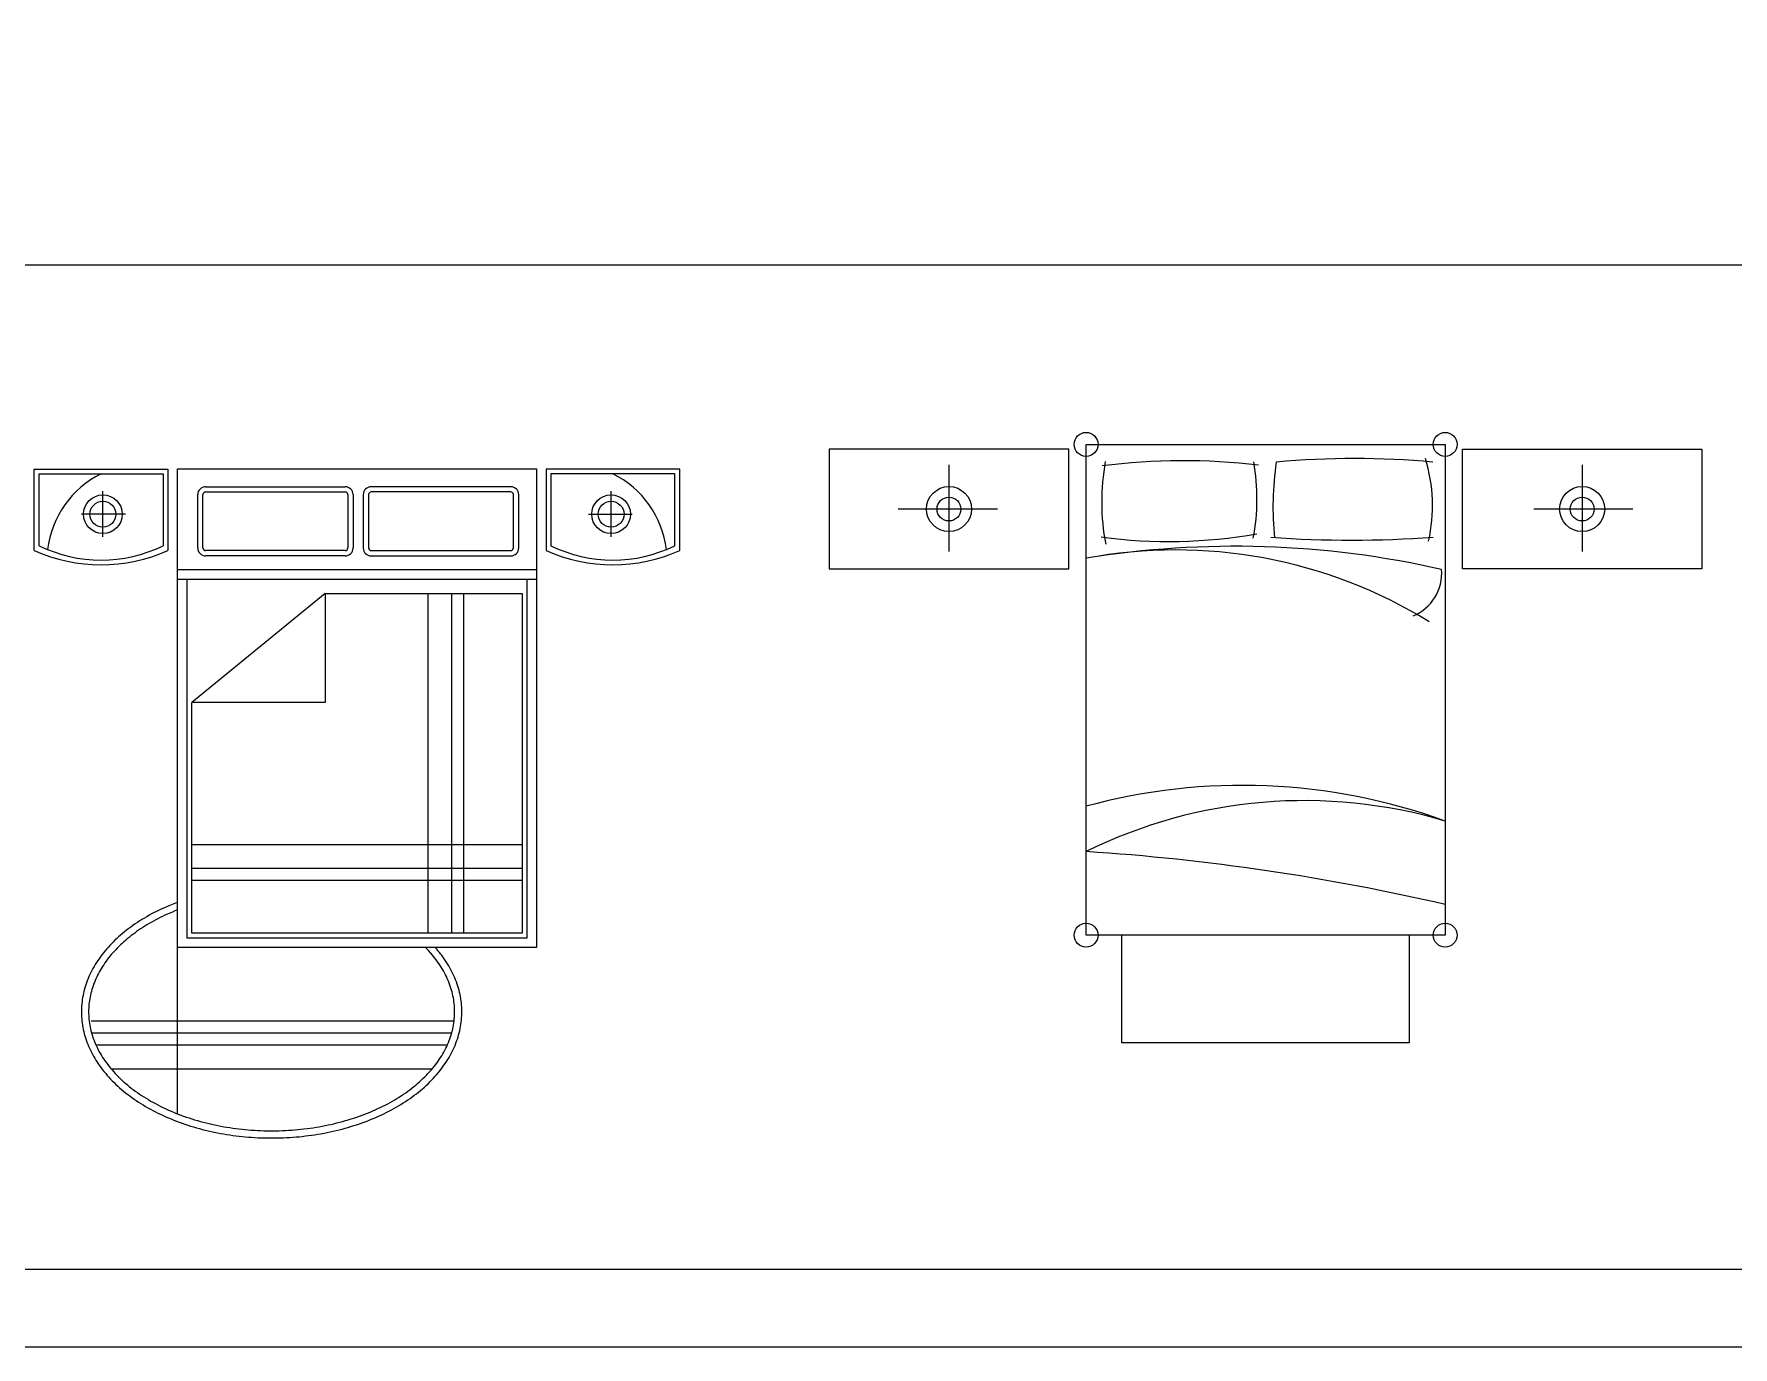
# Model space of a CAD drawing. Header units: inches. Extents: x 10.6 to 53.1, y 14.5 to 39.3.
# Drawn here: x 38.91 to 46.01, y 14.51 to 19.99 of the extents above; entities that cross this region are included whole.
import ezdxf

# ---------------------------------------------------------------- set-up
doc = ezdxf.new("R2010")
doc.units = ezdxf.units.IN
doc.header["$MEASUREMENT"] = 0
for name, color, linetype in [('02', 2, 'Continuous'), ('1', 1, 'Continuous'), ('4', 4, 'Continuous'), ('kadrbm', 4, 'Continuous')]:
    doc.layers.add(name, color=color, linetype=linetype)

# ---------------------------------------------------------------- blocks, each defined once
blk = doc.blocks.new('kadrbm')
at = {"layer": 'kadrbm', "color": 4}
blk.add_lwpolyline([(0, 0), (0, 24.7972), (21, 24.7972), (21, 0), (0, 0)], close=True, dxfattribs=at)
blk.add_lwpolyline([(20.6631, 0.3257), (20.6631, 24.4603), (0.3369, 24.4603), (0.3369, 0.3257), (20.6631, 0.3257)], dxfattribs=at)

msp = doc.modelspace()

# ---------------------------------------------------------------- linework, layer by layer
at = {"layer": '02'}
for p, q in [((42.233, 18.2567), (42.233, 17.7567)), ((43.233, 18.2567), (42.233, 18.2567)), ((43.233, 17.7567), (43.233, 18.2567)), ((43.3057, 16.2268), (43.3057, 18.2768)), ((43.3057, 18.2768), (44.8057, 18.2768)), ((44.8057, 18.2768), (44.8057, 16.2268)), ((38.9119, 17.8335), (38.9119, 18.1738)), ((38.9119, 18.1738), (39.47, 18.1738)), ((39.47, 18.1738), (39.47, 17.8335)), ((39.51, 15.4806), (39.51, 18.1747)), ((39.51, 18.1747), (41.01, 18.1747)), ((41.01, 18.1747), (41.01, 16.1747)), ((41.05, 18.1738), (41.05, 17.8335)), ((41.608, 18.1738), (41.05, 18.1738)), ((41.608, 17.8335), (41.608, 18.1738)), ((39.6276, 18.0999), (40.2106, 18.0999)), ((40.9025, 18.0999), (40.3194, 18.0999)), ((39.1985, 17.8912), (39.1985, 18.0818)), ((39.5946, 17.8441), (39.5946, 18.0669)), ((39.6166, 17.8441), (39.6166, 18.0669)), ((39.6276, 18.0779), (40.2106, 18.0779)), ((40.2216, 18.0669), (40.2216, 17.8441)), ((40.2436, 18.0669), (40.2436, 17.8441)), ((40.2864, 18.0669), (40.2864, 17.8441)), ((40.3084, 18.0669), (40.3084, 17.8441)), ((40.9025, 18.0779), (40.3194, 18.0779)), ((40.9135, 17.8441), (40.9135, 18.0669)), ((40.9355, 17.8441), (40.9355, 18.0669)), ((41.3215, 17.8912), (41.3215, 18.0818)), ((39.2926, 17.9851), (39.1098, 17.9851)), ((41.2274, 17.9851), (41.4102, 17.9851)), ((45.5904, 18.0067), (45.1758, 18.0067)), ((40.2106, 17.8331), (39.6276, 17.8331)), ((40.3194, 17.8331), (40.9025, 17.8331)), ((39.51, 17.7538), (41.01, 17.7538)), ((40.2106, 17.8111), (39.6276, 17.8111)), ((40.3194, 17.8111), (40.9025, 17.8111)), ((42.233, 17.7567), (43.233, 17.7567)), ((39.51, 17.7138), (41.01, 17.7138)), ((39.55, 16.2147), (39.55, 17.7138)), ((40.97, 17.7138), (40.97, 16.2147)), ((40.5555, 17.6538), (40.5555, 16.2347)), ((40.6555, 17.6538), (40.6555, 16.2347)), ((40.7055, 17.6538), (40.7055, 16.2347)), ((40.95, 16.6046), (39.57, 16.6046)), ((40.95, 16.5046), (39.57, 16.5046)), ((40.95, 16.4546), (39.57, 16.4546)), ((40.97, 16.2147), (39.55, 16.2147)), ((44.8057, 16.2268), (43.3057, 16.2268)), ((43.4557, 15.7768), (43.4557, 16.2268)), ((44.6557, 16.2268), (44.6557, 15.7768)), ((41.01, 16.1747), (39.51, 16.1747)), ((39.1502, 15.8686), (40.6658, 15.8686)), ((39.1509, 15.8186), (40.6559, 15.8186)), ((39.169, 15.7686), (40.6378, 15.7686)), ((44.6557, 15.7768), (43.4557, 15.7768)), ((39.2325, 15.6686), (40.5743, 15.6686))]:
    msp.add_line(p, q, dxfattribs=at)
msp.add_lwpolyline([(45.8783, 18.2567), (45.8783, 17.7567), (44.8783, 17.7567), (44.8783, 18.2567)], close=True, dxfattribs=at)
for centre, radius in [((43.3057, 18.2768), 0.05), ((44.8057, 18.2768), 0.05), ((42.733, 18.0067), 0.0942), ((45.3783, 18.0067), 0.0942), ((39.1985, 17.9851), 0.081), ((39.1985, 17.9851), 0.054), ((41.3215, 17.9851), 0.081), ((41.3215, 17.9851), 0.054), ((42.733, 18.0067), 0.0498), ((45.3783, 18.0067), 0.0498), ((43.3057, 16.2268), 0.05), ((44.8057, 16.2268), 0.05)]:
    msp.add_circle(centre, radius, dxfattribs=at)
for centre, radius, start, end in [((39.3734, 17.7879), 0.4089, 116.50561, 173.03652), ((39.6276, 18.0669), 0.033, 90, 180), ((40.2106, 18.0669), 0.033, 0, 90), ((40.3194, 18.0669), 0.033, 90, 180), ((40.9025, 18.0669), 0.033, 0, 90), ((41.1465, 17.7879), 0.4089, 6.96348, 63.49439), ((39.6276, 18.0669), 0.011, 90, 180), ((40.2106, 18.0669), 0.011, 0, 90), ((40.3194, 18.0669), 0.011, 90, 180), ((40.9025, 18.0669), 0.011, 0, 90), ((39.191, 18.4523), 0.6788, 245.72831, 294.27169), ((39.191, 18.3826), 0.5891, 243.9161, 296.0839), ((39.6276, 17.8441), 0.033, 180, 270), ((39.6276, 17.8441), 0.011, 180, 270), ((40.2106, 17.8441), 0.011, 270, 0), ((40.2106, 17.8441), 0.033, 270, 0), ((40.3194, 17.8441), 0.033, 180, 270), ((40.3194, 17.8441), 0.011, 180, 270), ((40.9025, 17.8441), 0.033, 270, 0), ((40.9025, 17.8441), 0.011, 270, 0), ((41.329, 18.4523), 0.6788, 245.72831, 294.27169), ((41.329, 18.3826), 0.5891, 243.9161, 296.0839)]:
    msp.add_arc(centre, radius, start, end, dxfattribs=at)
for points, knots in [([(39.51, 16.3628), (39.489, 16.3561), (39.4719, 16.349), (39.426, 16.3283), (39.3981, 16.3137), (39.3453, 16.2823), (39.3205, 16.2654), (39.2745, 16.2295), (39.2533, 16.2105), (39.2149, 16.1707), (39.1977, 16.1499), (39.1677, 16.107), (39.1548, 16.0848), (39.1337, 16.0395), (39.1254, 16.0163), (39.1137, 15.9694), (39.1102, 15.9456), (39.1081, 15.898), (39.1094, 15.8741), (39.117, 15.8268), (39.1232, 15.8033), (39.1403, 15.7572), (39.1512, 15.7345), (39.1775, 15.6904), (39.1928, 15.669), (39.2277, 15.6278), (39.2472, 15.608), (39.29, 15.5703), (39.3132, 15.5525), (39.3632, 15.519), (39.3898, 15.5034), (39.446, 15.4747), (39.4755, 15.4616), (39.537, 15.4381), (39.5688, 15.4278), (39.6344, 15.41), (39.6681, 15.4025), (39.7366, 15.3907), (39.7715, 15.3862), (39.8418, 15.3805), (39.8773, 15.3792), (39.9481, 15.3798), (39.9835, 15.3816), (40.0536, 15.3884), (40.0883, 15.3934), (40.1564, 15.4063), (40.1898, 15.4143), (40.2548, 15.4331), (40.2863, 15.444), (40.3469, 15.4684), (40.3759, 15.4819), (40.4311, 15.5115), (40.4572, 15.5275), (40.5059, 15.5618), (40.5286, 15.58), (40.57, 15.6183), (40.5888, 15.6384), (40.6222, 15.6802), (40.6368, 15.7019), (40.6614, 15.7464), (40.6715, 15.7692), (40.687, 15.8156), (40.6924, 15.8392), (40.6982, 15.8867), (40.6988, 15.9106), (40.695, 15.9581), (40.6906, 15.9818), (40.6772, 16.0285), (40.6681, 16.0516), (40.6454, 16.0965), (40.6317, 16.1185), (40.607, 16.1517), (40.5973, 16.1636), (40.587, 16.1751)], [5.237612, 5.237612, 5.237612, 5.237612, 5.313838, 5.313838, 5.44815, 5.44815, 5.582461, 5.582461, 5.716773, 5.716773, 5.851085, 5.851085, 5.985397, 5.985397, 6.119709, 6.119709, 6.254021, 6.254021, 6.388333, 6.388333, 6.522644, 6.522644, 6.656956, 6.656956, 6.791268, 6.791268, 6.92558, 6.92558, 7.059892, 7.059892, 7.194204, 7.194204, 7.328516, 7.328516, 7.462828, 7.462828, 7.597139, 7.597139, 7.731451, 7.731451, 7.865763, 7.865763, 8.000075, 8.000075, 8.134387, 8.134387, 8.268699, 8.268699, 8.403011, 8.403011, 8.537322, 8.537322, 8.671634, 8.671634, 8.805946, 8.805946, 8.940258, 8.940258, 9.07457, 9.07457, 9.208882, 9.208882, 9.343194, 9.343194, 9.477506, 9.477506, 9.611817, 9.611817, 9.746129, 9.746129, 9.880441, 9.880441, 9.956744, 9.956744, 9.956744, 9.956744]), ([(39.51, 16.332), (39.4957, 16.3264), (39.4816, 16.3205), (39.4412, 16.3022), (39.4156, 16.2891), (39.3673, 16.2607), (39.3446, 16.2455), (39.3023, 16.2135), (39.2828, 16.1967), (39.2472, 16.1616), (39.2312, 16.1434), (39.2028, 16.1059), (39.1905, 16.0866), (39.1697, 16.0473), (39.1612, 16.0272), (39.1483, 15.9868), (39.1437, 15.9663), (39.1387, 15.9252), (39.1381, 15.9046), (39.1411, 15.8622), (39.1448, 15.8404), (39.1568, 15.7973), (39.165, 15.7759), (39.1857, 15.734), (39.1983, 15.7134), (39.2277, 15.6733), (39.2445, 15.6539), (39.282, 15.6165), (39.3027, 15.5987), (39.3478, 15.5648), (39.3721, 15.5488), (39.4239, 15.5191), (39.4514, 15.5053), (39.5089, 15.4804), (39.539, 15.4692), (39.6013, 15.4495), (39.6335, 15.4411), (39.6994, 15.427), (39.733, 15.4215), (39.8012, 15.4134), (39.8357, 15.4109), (39.905, 15.409), (39.9397, 15.4095), (40.0087, 15.4137), (40.043, 15.4174), (40.1104, 15.4276), (40.1436, 15.4342), (40.2083, 15.4503), (40.2398, 15.4598), (40.3005, 15.4815), (40.3297, 15.4936), (40.3853, 15.5204), (40.4117, 15.535), (40.4611, 15.5663), (40.4842, 15.583), (40.5266, 15.6182), (40.5459, 15.6367), (40.5805, 15.6751), (40.5958, 15.695), (40.6221, 15.7359), (40.6331, 15.7568), (40.6507, 15.7993), (40.6573, 15.8208), (40.666, 15.8642), (40.6681, 15.8861), (40.6679, 15.9298), (40.6655, 15.9516), (40.6564, 15.995), (40.6496, 16.0165), (40.6315, 16.059), (40.6203, 16.0798), (40.5936, 16.1206), (40.5781, 16.1404), (40.5469, 16.1751), (40.5594, 16.1609), (40.5588, 16.1615)], [5.24838, 5.24838, 5.24838, 5.24838, 5.313393, 5.313393, 5.440332, 5.440332, 5.567272, 5.567272, 5.694211, 5.694211, 5.821151, 5.821151, 5.94809, 5.94809, 6.07503, 6.07503, 6.201969, 6.201969, 6.328909, 6.328909, 6.463658, 6.463658, 6.598406, 6.598406, 6.733155, 6.733155, 6.867904, 6.867904, 7.002652, 7.002652, 7.137401, 7.137401, 7.27215, 7.27215, 7.406898, 7.406898, 7.541647, 7.541647, 7.676396, 7.676396, 7.811144, 7.811144, 7.945893, 7.945893, 8.080642, 8.080642, 8.215391, 8.215391, 8.350139, 8.350139, 8.484888, 8.484888, 8.619637, 8.619637, 8.754385, 8.754385, 8.889134, 8.889134, 9.023883, 9.023883, 9.158631, 9.158631, 9.29338, 9.29338, 9.428129, 9.428129, 9.562878, 9.562878, 9.697626, 9.697626, 9.832375, 9.832375, 9.967124, 9.967124, 9.97177, 9.97177, 9.97177, 9.97177])]:
    msp.add_open_spline(points, degree=3, knots=knots, dxfattribs=at)
at = {"layer": '1'}
msp.add_line((32.4498, 19.0269), (52.776, 19.0269), dxfattribs=at)
at = {"layer": '4'}
for p, q in [((42.733, 18.1913), (42.733, 17.8289)), ((45.3783, 18.1913), (45.3783, 17.8289)), ((38.9319, 17.8535), (38.9319, 18.1538)), ((38.9319, 18.1538), (39.45, 18.1538)), ((39.45, 18.1538), (39.45, 17.8535)), ((41.07, 18.1538), (41.07, 17.8535)), ((41.588, 18.1538), (41.07, 18.1538)), ((41.588, 17.8535), (41.588, 18.1538)), ((42.9355, 18.0067), (42.521, 18.0067)), ((40.1271, 17.6538), (39.57, 17.198)), ((40.1271, 17.6538), (40.1272, 17.198)), ((40.1272, 17.198), (39.57, 17.198))]:
    msp.add_line(p, q, dxfattribs=at)
msp.add_lwpolyline([(40.1271, 17.6538), (40.95, 17.6538), (40.95, 16.2347), (39.57, 16.2347), (39.57, 17.198)], dxfattribs=at)
for centre, radius, start, end in [((44.3138, 18.037), 0.9429, 169.72936, 190.82392), ((43.713, 15.5309), 2.6775, 83.28473, 97.30022), ((43.1363, 18.0487), 0.8834, 349.31491, 10.08547), ((45.3255, 18.0175), 1.2391, 171.39496, 186.08853), ((44.4276, 14.6019), 3.6158, 84.80805, 95.19195), ((44.0796, 18.0202), 0.6735, 347.34785, 17.07068), ((43.6512, 20.0026), 2.1314, 262.40321, 279.94828), ((44.4157, 22.4146), 4.538, 265.72166, 274.2945), ((43.9287, 13.9613), 3.8898, 77.19418, 99.2138), ((43.6805, 15.819), 2.017, 58.33563, 100.70145), ((44.5983, 17.7386), 0.1932, 292.44122, 4.67313), ((43.9582, 14.3701), 2.4823, 70.03654, 105.2402), ((44.2181, 14.7262), 2.0625, 73.44864, 116.25804), ((42.7029, 7.2918), 9.3036, 76.93726, 86.28519)]:
    msp.add_arc(centre, radius, start, end, dxfattribs=at)

# ---------------------------------------------------------------- block references
at = {"layer": 'kadrbm'}
msp.add_blockref('kadrbm', (32.1129, 14.5063), dxfattribs=at)

doc.saveas('drawing.dxf')
